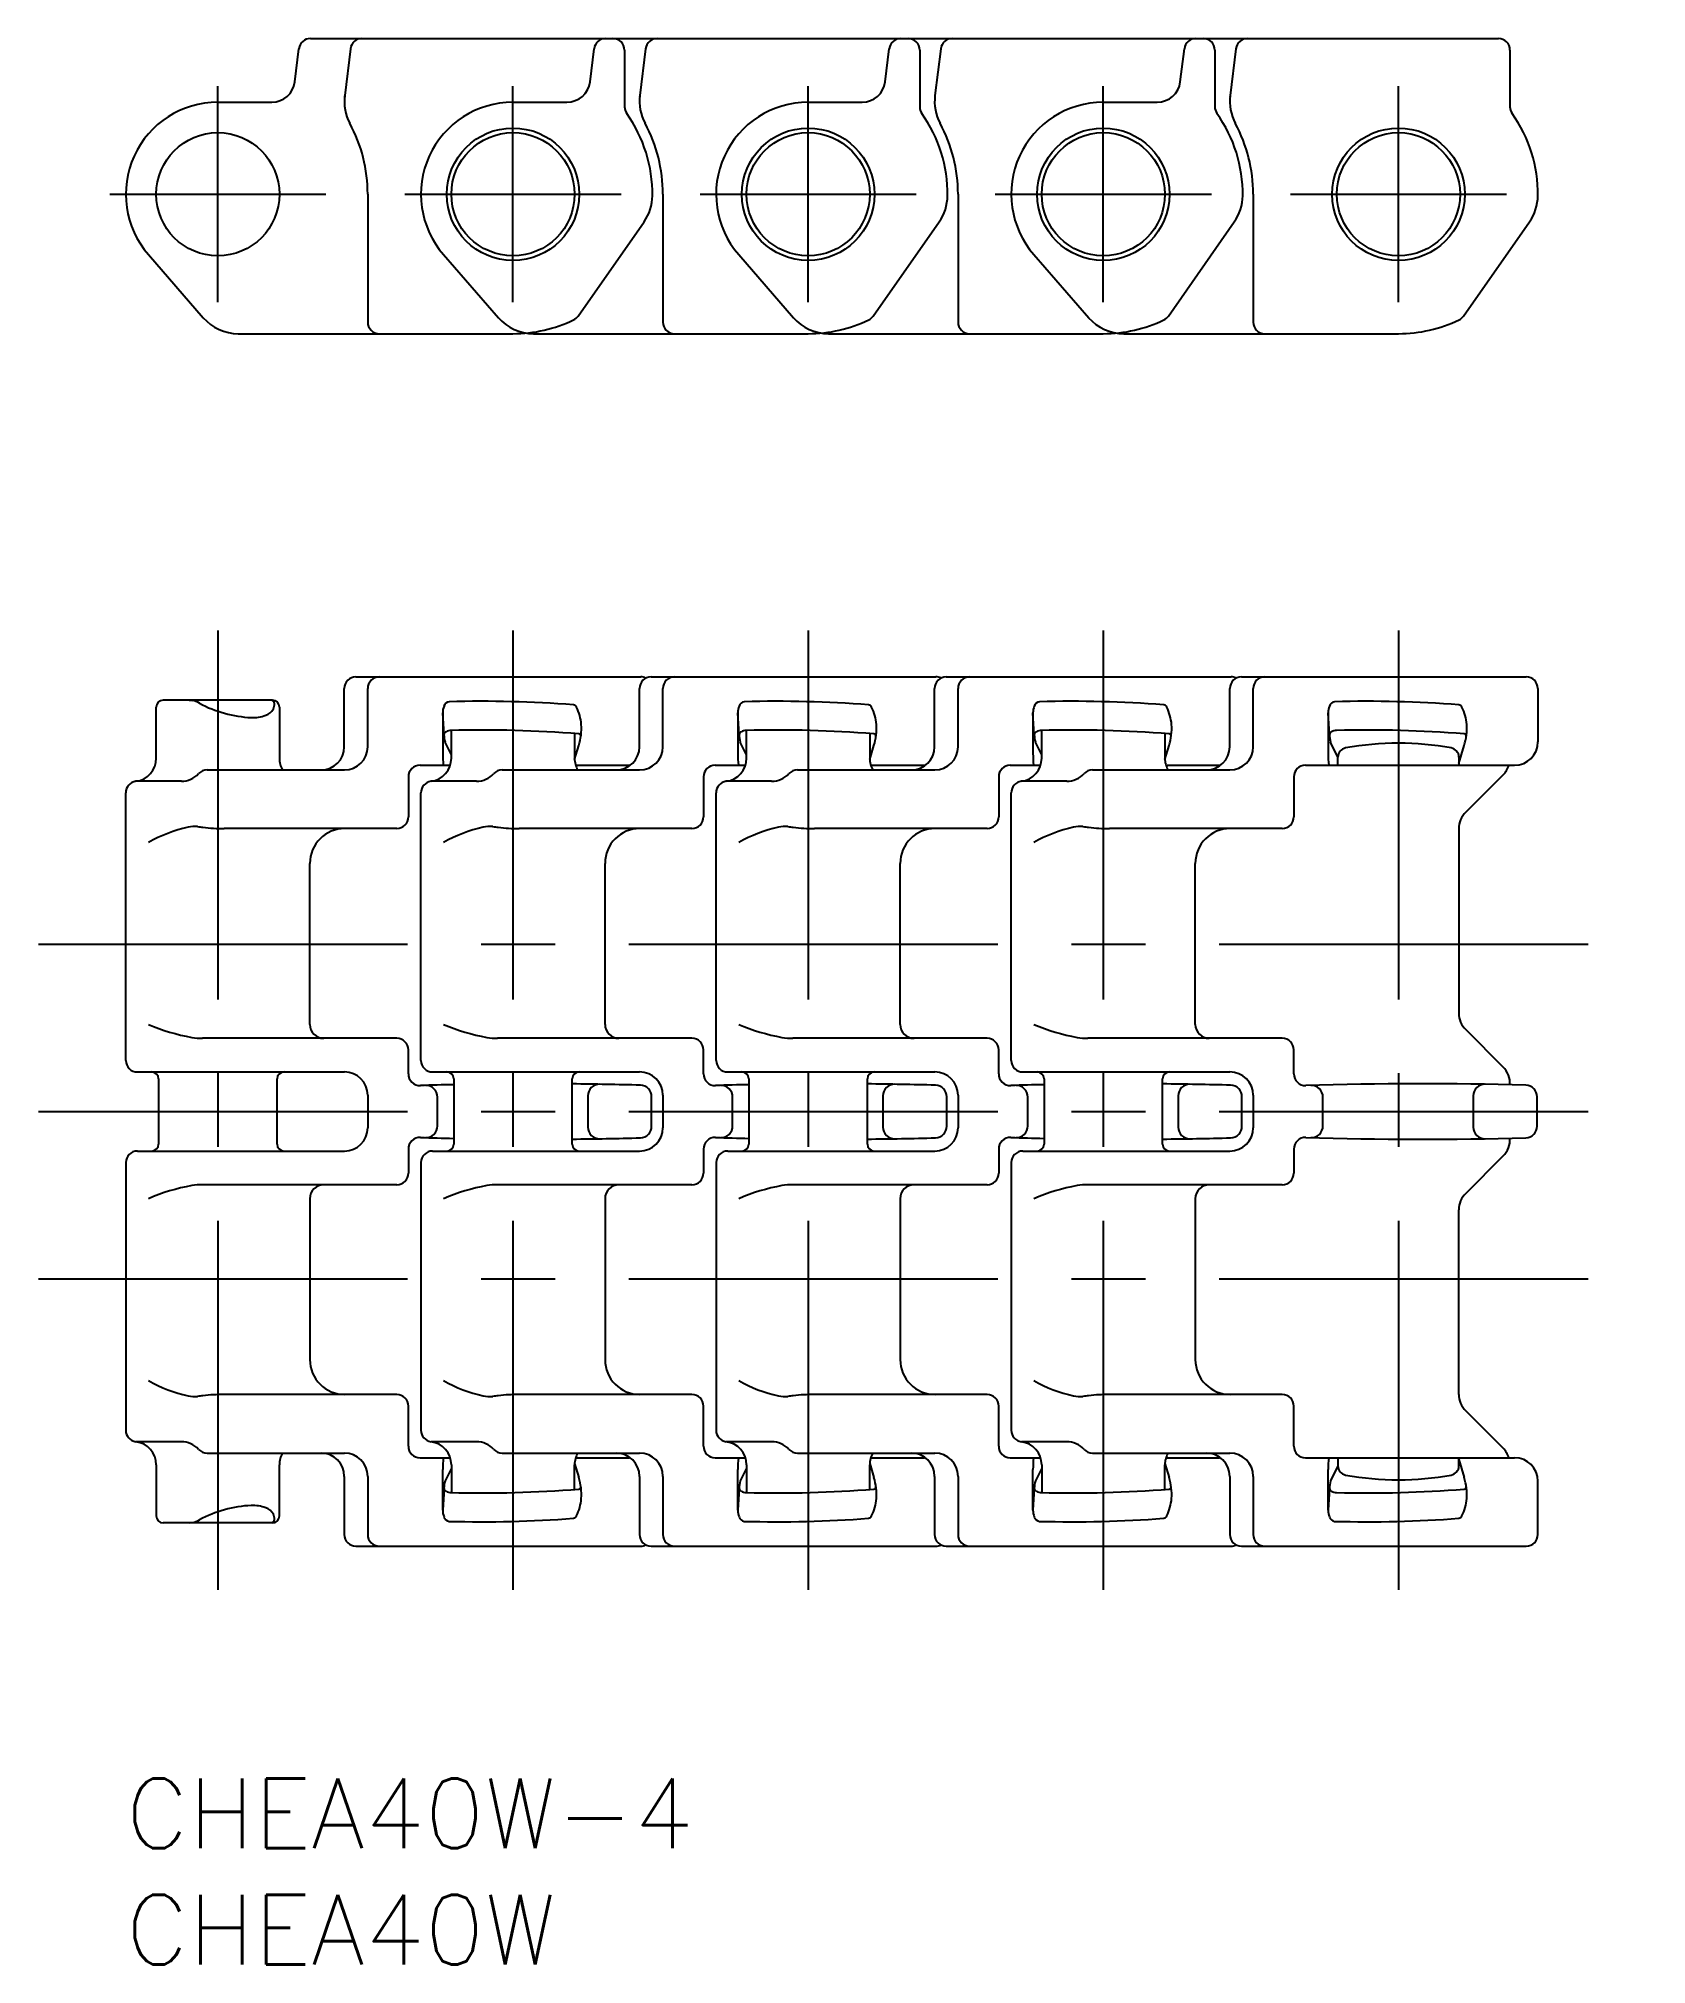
# Model space of a CAD drawing. Extents: x -3.8 to 65.4, y -8 to 74.9.
import ezdxf

# ---------------------------------------------------------------- set-up
doc = ezdxf.new("R2010")
doc.units = 0
doc.header["$LTSCALE"] = 0.5
doc.linetypes.add('CENTER', pattern=[50.8, 31.75, -6.35, 6.35, -6.35])
doc.layers.get('0').update_dxf_attribs({"linetype": 'CONTINUOUS'})
for name, color, linetype in [('MSM_CENTER', 1, 'CENTER'), ('MSM_CONTINUOUS', 7, 'CONTINUOUS'), ('MSM_PART_NUMBER', 7, 'CONTINUOUS')]:
    doc.layers.add(name, color=color, linetype=linetype)
doc.styles.get("Standard").update_dxf_attribs({"font": 'txt.shx', "height": 3, "bigfont": 'bigfont.shx'})

# ---------------------------------------------------------------- blocks, each defined once
blk = doc.blocks.new('*U11')
at = {"layer": 'MSM_PART_NUMBER'}
blk.add_text('CHEA40W-4', height=3, dxfattribs=at).set_placement((0, -3))
blk = doc.blocks.new('*U12')
at = {"layer": 'MSM_PART_NUMBER'}
blk.add_text('CHEA40W', height=3, dxfattribs=at).set_placement((0, -8))

msp = doc.modelspace()

# ---------------------------------------------------------------- linework, layer by layer
at = {"color": 7, "linetype": 'CONTINUOUS'}
for p, q in [((13.41, 28.077), (13.41, 29.324)), ((19.881, 29.371), (19.881, 28.03)), ((26.11, 28.077), (26.11, 29.324)), ((32.581, 29.371), (32.581, 28.03)), ((38.81, 28.077), (38.81, 29.324)), ((45.281, 29.371), (45.281, 28.03)), ((51.51, 28.077), (51.51, 29.324)), ((57.981, 29.371), (57.981, 28.03))]:
    msp.add_line(p, q, dxfattribs=at)
at = {"layer": 'MSM_CENTER'}
for p, q in [((3.96, 63.518), (3.96, 72.818)), ((16.66, 63.518), (16.66, 72.818)), ((29.36, 63.518), (29.36, 72.818)), ((42.06, 63.518), (42.06, 72.818)), ((54.76, 63.518), (54.76, 72.818)), ((-0.69, 68.168), (8.61, 68.168)), ((12.01, 68.168), (21.31, 68.168)), ((24.71, 68.168), (34.01, 68.168)), ((37.41, 68.168), (46.71, 68.168)), ((50.11, 68.168), (59.41, 68.168)), ((3.96, 49.401), (3.96, 8)), ((16.66, 49.401), (16.66, 8)), ((29.36, 49.401), (29.36, 8)), ((42.06, 49.401), (42.06, 8)), ((54.76, 49.401), (54.76, 8)), ((-3.755, 35.9), (65.433, 35.9)), ((-3.755, 28.7), (65.433, 28.7)), ((-3.755, 21.5), (65.433, 21.5))]:
    msp.add_line(p, q, dxfattribs=at)
at = {"layer": 'MSM_CONTINUOUS'}
for p, q in [((7.945, 74.868), (59.06, 74.868)), ((7.274, 73.007), (7.449, 74.429)), ((9.666, 74.429), (9.418, 72.413)), ((19.974, 73.007), (20.149, 74.429)), ((21.46, 74.368), (21.46, 71.931)), ((22.366, 74.429), (22.118, 72.413)), ((32.674, 73.007), (32.849, 74.429)), ((34.16, 74.368), (34.16, 71.931)), ((35.066, 74.429), (34.818, 72.413)), ((45.374, 73.007), (45.549, 74.429)), ((46.86, 74.368), (46.86, 71.931)), ((47.766, 74.429), (47.518, 72.413)), ((59.56, 74.368), (59.56, 71.931)), ((7.274, 73.007), (7.284, 73.008)), ((19.974, 73.007), (19.984, 73.008)), ((32.674, 73.007), (32.684, 73.008)), ((45.374, 73.007), (45.384, 73.008)), ((3.96, 72.128), (6.282, 72.128)), ((9.417, 72.407), (9.41, 72.338)), ((16.66, 72.128), (18.982, 72.128)), ((22.117, 72.407), (22.11, 72.338)), ((29.36, 72.128), (31.682, 72.128)), ((34.817, 72.407), (34.81, 72.338)), ((42.06, 72.128), (44.382, 72.128)), ((47.517, 72.407), (47.51, 72.338)), ((10.41, 68.168), (10.41, 62.668)), ((23.11, 68.168), (23.11, 62.668)), ((35.81, 68.168), (35.81, 62.668)), ((48.51, 68.168), (48.51, 62.668)), ((19.461, 62.929), (22.298, 66.98)), ((32.161, 62.929), (34.998, 66.98)), ((44.861, 62.929), (47.698, 66.98)), ((57.561, 62.929), (60.398, 66.98)), ((0.971, 65.57), (3.331, 62.856)), ((13.671, 65.57), (16.031, 62.856)), ((26.371, 65.57), (28.731, 62.856)), ((39.071, 65.57), (41.431, 62.856)), ((4.84, 62.168), (16.66, 62.168)), ((17.54, 62.168), (29.36, 62.168)), ((30.24, 62.168), (42.06, 62.168)), ((42.94, 62.168), (54.76, 62.168)), ((9.903, 47.4), (22.16, 47.4)), ((22.603, 47.4), (34.86, 47.4)), ((35.303, 47.4), (47.56, 47.4)), ((48.003, 47.4), (60.26, 47.4)), ((9.403, 44.397), (9.403, 46.9)), ((10.41, 44.397), (10.41, 46.9)), ((22.103, 44.397), (22.103, 46.901)), ((23.11, 44.397), (23.11, 46.901)), ((34.803, 44.397), (34.803, 46.901)), ((35.81, 44.397), (35.81, 46.901)), ((47.503, 44.397), (47.503, 46.901)), ((48.51, 44.397), (48.51, 46.901)), ((60.76, 46.901), (60.76, 44.601)), ((1.31, 43.901), (1.31, 46.101)), ((6.31, 46.401), (1.61, 46.401)), ((2.727, 46.401), (2.861, 46.388)), ((2.727, 46.401), (2.861, 46.388)), ((6.61, 46.101), (6.61, 43.901)), ((13.635, 45.848), (13.635, 44.101)), ((13.692, 44.925), (13.635, 45.848)), ((26.335, 45.848), (26.335, 44.101)), ((26.392, 44.925), (26.335, 45.848)), ((39.035, 45.848), (39.035, 44.101)), ((39.092, 44.925), (39.035, 45.848)), ((51.735, 45.848), (51.735, 44.101)), ((51.792, 44.925), (51.735, 45.848)), ((14.01, 43.901), (14.01, 45.097)), ((19.31, 44.961), (19.31, 43.901)), ((26.71, 43.901), (26.71, 45.097)), ((32.01, 44.961), (32.01, 43.901)), ((39.41, 43.901), (39.41, 45.097)), ((44.71, 44.961), (44.71, 43.901)), ((14.01, 44.045), (13.737, 44.596)), ((19.312, 43.84), (19.492, 44.448)), ((26.71, 44.045), (26.437, 44.596)), ((32.012, 43.84), (32.192, 44.448)), ((39.41, 44.045), (39.137, 44.596)), ((44.712, 43.84), (44.892, 44.448)), ((52.158, 43.948), (51.837, 44.596)), ((52.158, 43.601), (52.158, 43.948)), ((52.158, 43.601), (52.158, 43.948)), ((57.362, 43.671), (57.592, 44.448)), ((57.362, 43.948), (57.362, 43.601)), ((60.76, 44.601), (60.76, 44.601)), ((3.499, 43.397), (9.41, 43.397)), ((12.16, 43.101), (12.16, 41.376)), ((12.66, 43.601), (13.964, 43.601)), ((16.199, 43.397), (22.11, 43.397)), ((19.356, 43.601), (21.66, 43.601)), ((24.86, 43.101), (24.86, 41.376)), ((25.36, 43.601), (26.664, 43.601)), ((28.899, 43.397), (34.81, 43.397)), ((32.056, 43.601), (34.36, 43.601)), ((37.56, 43.101), (37.56, 41.376)), ((38.06, 43.601), (39.364, 43.601)), ((41.599, 43.397), (47.51, 43.397)), ((44.756, 43.601), (47.06, 43.601)), ((50.26, 43.101), (50.26, 41.376)), ((50.76, 43.601), (59.76, 43.601)), ((57.653, 41.576), (59.267, 43.191)), ((0, 30.901), (0, 42.414)), ((2.39, 42.909), (0.437, 42.909)), ((12.7, 30.901), (12.7, 42.414)), ((15.09, 42.909), (13.137, 42.909)), ((25.4, 30.901), (25.4, 42.414)), ((27.79, 42.909), (25.837, 42.909)), ((38.1, 30.901), (38.1, 42.414)), ((40.49, 42.909), (38.537, 42.909)), ((11.66, 40.876), (4.228, 40.876)), ((24.36, 40.876), (16.928, 40.876)), ((37.06, 40.876), (29.628, 40.876)), ((49.76, 40.876), (42.328, 40.876)), ((57.36, 40.869), (57.36, 32.932)), ((7.92, 32.451), (7.92, 39.376)), ((20.62, 32.451), (20.62, 39.376)), ((33.32, 32.451), (33.32, 39.376)), ((46.02, 32.451), (46.02, 39.376)), ((11.66, 31.851), (3.297, 31.851)), ((24.36, 31.851), (15.997, 31.851)), ((37.06, 31.851), (28.697, 31.851)), ((49.76, 31.851), (41.397, 31.851)), ((57.653, 32.225), (59.267, 30.611)), ((12.16, 30.316), (12.16, 31.351)), ((24.86, 30.316), (24.86, 31.351)), ((37.56, 30.316), (37.56, 31.351)), ((50.26, 30.316), (50.26, 31.351)), ((0.5, 30.401), (9.41, 30.401)), ((1.41, 30.1), (1.41, 27.3)), ((6.51, 27.3), (6.51, 30.1)), ((13.2, 30.401), (22.11, 30.401)), ((14.11, 30.1), (14.11, 27.3)), ((19.21, 27.3), (19.21, 30.1)), ((25.9, 30.401), (34.81, 30.401)), ((26.81, 30.1), (26.81, 27.3)), ((31.91, 27.3), (31.91, 30.1)), ((38.6, 30.401), (47.51, 30.401)), ((39.51, 30.1), (39.51, 27.3)), ((44.61, 27.3), (44.61, 30.1)), ((10.41, 29.4), (10.41, 28)), ((22.627, 28.068), (22.627, 29.334)), ((23.11, 29.4), (23.11, 28)), ((35.327, 28.068), (35.327, 29.334)), ((35.81, 29.4), (35.81, 28)), ((48.027, 28.068), (48.027, 29.334)), ((48.51, 29.4), (48.51, 28)), ((60.727, 28.068), (60.727, 29.334)), ((0.5, 27), (9.41, 27)), ((12.16, 27.084), (12.16, 26.05)), ((13.2, 27), (22.11, 27)), ((24.86, 27.084), (24.86, 26.05)), ((25.9, 27), (34.81, 27)), ((37.56, 27.084), (37.56, 26.05)), ((38.6, 27), (47.51, 27)), ((50.26, 27.084), (50.26, 26.05)), ((57.653, 25.176), (59.267, 26.79)), ((0, 26.5), (0, 14.986)), ((12.7, 26.5), (12.7, 14.986)), ((25.4, 26.5), (25.4, 14.986)), ((38.1, 26.5), (38.1, 14.986)), ((11.66, 25.55), (3.297, 25.55)), ((7.92, 24.95), (7.92, 18.025)), ((24.36, 25.55), (15.997, 25.55)), ((20.62, 24.95), (20.62, 18.025)), ((37.06, 25.55), (28.697, 25.55)), ((33.32, 24.95), (33.32, 18.025)), ((49.76, 25.55), (41.397, 25.55)), ((46.02, 24.95), (46.02, 18.025)), ((57.36, 16.531), (57.36, 24.469)), ((11.66, 16.525), (4.228, 16.525)), ((12.16, 14.3), (12.16, 16.025)), ((24.36, 16.525), (16.928, 16.525)), ((24.86, 14.3), (24.86, 16.025)), ((37.06, 16.525), (29.628, 16.525)), ((37.56, 14.3), (37.56, 16.025)), ((49.76, 16.525), (42.328, 16.525)), ((50.26, 14.3), (50.26, 16.025)), ((57.653, 15.824), (59.267, 14.21)), ((2.39, 14.492), (0.437, 14.492)), ((15.09, 14.492), (13.137, 14.492)), ((27.79, 14.492), (25.837, 14.492)), ((40.49, 14.492), (38.537, 14.492)), ((1.31, 13.5), (1.31, 11.3)), ((3.499, 14.003), (9.41, 14.003)), ((6.61, 11.3), (6.61, 13.5)), ((12.66, 13.8), (13.964, 13.8)), ((13.635, 11.553), (13.635, 13.3)), ((14.01, 13.356), (13.737, 12.805)), ((14.01, 13.5), (14.01, 12.303)), ((16.199, 14.003), (22.11, 14.003)), ((19.31, 12.44), (19.31, 13.5)), ((19.312, 13.561), (19.492, 12.953)), ((19.356, 13.8), (21.66, 13.8)), ((25.36, 13.8), (26.664, 13.8)), ((26.335, 11.553), (26.335, 13.3)), ((26.71, 13.356), (26.437, 12.805)), ((26.71, 13.5), (26.71, 12.303)), ((28.899, 14.003), (34.81, 14.003)), ((32.01, 12.44), (32.01, 13.5)), ((32.012, 13.561), (32.192, 12.953)), ((32.056, 13.8), (34.36, 13.8)), ((38.06, 13.8), (39.364, 13.8)), ((39.035, 11.553), (39.035, 13.3)), ((39.41, 13.356), (39.137, 12.805)), ((39.41, 13.5), (39.41, 12.303)), ((41.599, 14.003), (47.51, 14.003)), ((44.71, 12.44), (44.71, 13.5)), ((44.712, 13.561), (44.892, 12.953)), ((44.756, 13.8), (47.06, 13.8)), ((50.76, 13.8), (59.76, 13.8)), ((51.735, 11.553), (51.735, 13.3)), ((52.158, 13.453), (51.837, 12.805)), ((52.158, 13.8), (52.158, 13.453)), ((52.158, 13.8), (52.158, 13.453)), ((57.362, 13.453), (57.362, 13.8)), ((57.362, 13.73), (57.592, 12.953)), ((9.403, 13.003), (9.403, 10.5)), ((10.41, 13.003), (10.41, 10.5)), ((13.692, 12.476), (13.635, 11.553)), ((22.103, 13.003), (22.103, 10.5)), ((23.11, 13.003), (23.11, 10.5)), ((26.392, 12.476), (26.335, 11.553)), ((34.803, 13.003), (34.803, 10.5)), ((35.81, 13.003), (35.81, 10.5)), ((39.092, 12.476), (39.035, 11.553)), ((47.503, 13.003), (47.503, 10.5)), ((48.51, 13.003), (48.51, 10.5)), ((51.792, 12.476), (51.735, 11.553)), ((60.76, 10.5), (60.76, 12.8)), ((60.76, 12.8), (60.76, 12.8)), ((6.31, 11), (1.61, 11)), ((2.727, 11), (2.861, 11.013)), ((2.727, 11), (2.861, 11.013)), ((9.903, 10), (22.16, 10)), ((22.603, 10), (34.86, 10)), ((35.303, 10), (47.56, 10)), ((48.003, 10), (60.26, 10))]:
    msp.add_line(p, q, dxfattribs=at)
for centre, radius in [((3.96, 68.168), 2.65), ((16.66, 68.168), 2.85), ((16.66, 68.168), 2.65), ((16.66, 68.168), 2.65), ((29.36, 68.168), 2.85), ((29.36, 68.168), 2.65), ((29.36, 68.168), 2.65), ((42.06, 68.168), 2.85), ((42.06, 68.168), 2.65), ((42.06, 68.168), 2.65), ((54.76, 68.168), 2.85), ((54.76, 68.168), 2.65)]:
    msp.add_circle(centre, radius, dxfattribs=at)
for centre, radius, start, end in [((7.945, 74.368), 0.5, 90, 173), ((10.162, 74.368), 0.5, 90, 173), ((20.645, 74.368), 0.5, 90, 173), ((20.96, 74.368), 0.5, 0, 90), ((22.862, 74.368), 0.5, 90, 173), ((33.345, 74.368), 0.5, 90, 173), ((33.66, 74.368), 0.5, 0, 90), ((35.562, 74.368), 0.5, 90, 173), ((46.045, 74.368), 0.5, 90, 173), ((46.36, 74.368), 0.5, 0, 90), ((48.262, 74.368), 0.5, 90, 173), ((59.06, 74.368), 0.5, 0, 90), ((6.282, 73.128), 1, 270, 353), ((18.982, 73.128), 1, 270, 353), ((31.682, 73.128), 1, 270, 353), ((44.382, 73.128), 1, 270, 353), ((3.96, 68.168), 3.96, 90, 221), ((11.403, 72.169), 2, 173, 208.2573), ((16.66, 68.168), 3.96, 90, 221), ((24.103, 72.169), 2, 173, 208.2573), ((29.36, 68.168), 3.96, 90, 221), ((36.803, 72.169), 2, 173, 208.2573), ((42.06, 68.168), 3.96, 90, 221), ((49.503, 72.169), 2, 173, 208.2573), ((21.96, 71.931), 0.5, 180, 215.37459), ((16.66, 68.168), 6, 359.41151, 35.37459), ((34.66, 71.931), 0.5, 180, 215.37459), ((29.36, 68.168), 6, 359.41151, 35.37459), ((47.36, 71.931), 0.5, 180, 215.37459), ((42.06, 68.168), 6, 359.41151, 35.37459), ((60.06, 71.931), 0.5, 180, 215.37459), ((54.76, 68.168), 6, 359.41151, 35.37459), ((3.96, 68.168), 6.45, 0, 28.2573), ((16.66, 68.168), 6.45, 0, 28.2573), ((29.36, 68.168), 6.45, 0, 28.2573), ((42.06, 68.168), 6.45, 0, 28.2573), ((20.66, 68.127), 2, 325, 359.41151), ((33.36, 68.127), 2, 325, 359.41151), ((46.06, 68.127), 2, 325, 359.41151), ((58.76, 68.127), 2, 325, 359.41151), ((4.84, 64.168), 2, 221, 270), ((10.91, 62.668), 0.5, 180, 270), ((17.54, 64.168), 2, 221, 270), ((16.66, 68.168), 6, 270, 295.77713), ((19.052, 63.216), 0.5, 295.77713, 325), ((23.61, 62.668), 0.5, 180, 270), ((30.24, 64.168), 2, 221, 270), ((29.36, 68.168), 6, 270, 295.77713), ((31.752, 63.216), 0.5, 295.77713, 325), ((36.31, 62.668), 0.5, 180, 270), ((42.94, 64.168), 2, 221, 270), ((42.06, 68.168), 6, 270, 295.77713), ((44.452, 63.216), 0.5, 295.77713, 325), ((49.01, 62.668), 0.5, 180, 270), ((54.76, 68.168), 6, 270, 295.77713), ((57.152, 63.216), 0.5, 295.77713, 325), ((9.903, 46.9), 0.5, 90, 180), ((10.91, 46.9), 0.5, 90, 180), ((22.603, 46.9), 0.5, 90, 180), ((22.16, 46.9), 0.5, 63.75047, 90), ((23.61, 46.9), 0.5, 90, 180), ((35.303, 46.9), 0.5, 90, 180), ((34.86, 46.9), 0.5, 63.75047, 90), ((36.31, 46.9), 0.5, 90, 180), ((48.003, 46.9), 0.5, 90, 180), ((47.56, 46.9), 0.5, 63.75047, 90), ((49.01, 46.9), 0.5, 90, 180), ((60.26, 46.9), 0.5, 0, 90), ((1.61, 46.101), 0.3, 90, 180), ((2.681, 45.483), 0.923, 58.15082, 78.78396), ((5.673, 50.982), 5.34, 242.02616, 267.00748), ((5.443, 47.352), 1.703, 268.351, 289.89316), ((5.829, 46.316), 0.597, 288.89923, 330.49761), ((6.192, 46.212), 0.21, 15.07526, 57.65186), ((6.31, 46.101), 0.3, 0, 90), ((5.932, 46.227), 0.465, 333.72028, 4.85695), ((14.383, 45.86), 0.748, 157.42669, 180.89809), ((13.951, 46.064), 0.272, 97.71356, 162.35291), ((15.287, -6.889), 53.24, 85.71915, 91.47736), ((19.223, 46.018), 0.188, 26.82825, 78.10033), ((17.505, 45.178), 2.101, 4.85096, 26.1459), ((27.083, 45.86), 0.748, 157.42669, 180.89809), ((26.651, 46.064), 0.272, 97.71356, 162.35291), ((27.987, -6.889), 53.24, 85.71915, 91.47736), ((31.923, 46.018), 0.188, 26.82825, 78.10033), ((30.205, 45.178), 2.101, 4.85096, 26.1459), ((39.783, 45.86), 0.748, 157.42669, 180.89809), ((39.351, 46.064), 0.272, 97.71356, 162.35291), ((40.687, -6.889), 53.24, 85.71915, 91.47736), ((44.623, 46.018), 0.188, 26.82825, 78.10033), ((42.905, 45.178), 2.101, 4.85096, 26.1459), ((52.483, 45.86), 0.748, 157.42669, 180.89809), ((52.051, 46.064), 0.272, 97.71356, 162.35291), ((53.387, -6.889), 53.24, 85.71915, 91.47736), ((57.323, 46.018), 0.188, 26.82825, 78.10033), ((55.605, 45.178), 2.101, 4.85096, 26.1459), ((13.858, 44.887), 0.171, 114.91906, 167.3727), ((15.195, 44.964), 1.504, 181.48227, 194.15673), ((14.003, 44.641), 0.456, 91.56571, 118.33886), ((15.325, -6.754), 51.868, 85.39435, 91.47462), ((19.479, 44.847), 0.1, 351.8421, 83.73908), ((17.091, 45.189), 2.513, 342.84234, 3.78327), ((26.558, 44.887), 0.171, 114.91906, 167.3727), ((27.895, 44.964), 1.504, 181.48227, 194.15673), ((26.703, 44.641), 0.456, 91.56571, 118.33886), ((28.025, -6.754), 51.868, 85.39435, 91.47462), ((32.179, 44.847), 0.1, 351.8421, 83.73908), ((29.791, 45.189), 2.513, 342.84234, 3.78327), ((39.258, 44.887), 0.171, 114.91906, 167.3727), ((40.595, 44.964), 1.504, 181.48227, 194.15673), ((39.403, 44.641), 0.456, 91.56571, 118.33886), ((40.725, -6.754), 51.868, 85.39435, 91.47462), ((44.879, 44.847), 0.1, 351.8421, 83.73908), ((42.491, 45.189), 2.513, 342.84234, 3.78327), ((51.958, 44.887), 0.171, 114.91906, 167.3727), ((53.295, 44.964), 1.504, 181.48227, 194.15673), ((52.103, 44.641), 0.456, 91.56571, 118.33886), ((53.425, -6.754), 51.868, 85.39435, 91.47462), ((57.579, 44.847), 0.1, 351.8421, 83.73908), ((55.191, 45.189), 2.513, 342.84234, 3.78327), ((8.403, 44.397), 1, 270, 0), ((9.41, 44.397), 1, 270, 0), ((18.009, 44.082), 4.374, 179.75753, 186.32052), ((21.103, 44.397), 1, 270, 0), ((22.11, 44.397), 1, 270, 0), ((30.709, 44.082), 4.374, 179.75753, 186.32052), ((33.803, 44.397), 1, 270, 0), ((34.81, 44.397), 1, 270, 0), ((43.409, 44.082), 4.374, 179.75753, 186.32052), ((46.503, 44.397), 1, 270, 0), ((47.51, 44.397), 1, 270, 0), ((56.109, 44.082), 4.374, 179.75753, 186.32052), ((52.558, 43.948), 0.4, 100.24238, 180), ((54.76, 31.763), 12.783, 79.75762, 100.24238), ((56.962, 43.948), 0.4, 0, 79.75762), ((59.76, 44.601), 1, 270, 0), ((0.31, 43.901), 1, 277.27702, 0), ((2.39, 43.909), 1, 270, 317.88177), ((3.491, 42.914), 0.484, 89.11113, 137.88177), ((7.61, 43.901), 1, 180, 210.21592), ((12.66, 43.101), 0.5, 90, 180), ((13.01, 43.901), 1, 277.27702, 0), ((15.09, 43.909), 1, 270, 317.88177), ((16.191, 42.914), 0.484, 89.11113, 137.88177), ((20.31, 43.901), 1, 180, 210.21592), ((21.66, 44.601), 1, 270, 272.80371), ((25.36, 43.101), 0.5, 90, 180), ((25.71, 43.901), 1, 277.27702, 0), ((27.79, 43.909), 1, 270, 317.88177), ((28.891, 42.914), 0.484, 89.11113, 137.88177), ((33.01, 43.901), 1, 180, 210.21592), ((34.36, 44.601), 1, 270, 272.80371), ((38.06, 43.101), 0.5, 90, 180), ((38.41, 43.901), 1, 277.27702, 0), ((40.49, 43.909), 1, 270, 317.88177), ((41.591, 42.914), 0.484, 89.11113, 137.88177), ((45.71, 43.901), 1, 180, 210.21592), ((47.06, 44.601), 1, 270, 272.80371), ((50.76, 43.101), 0.5, 90, 180), ((58.62, 43.85), 0.924, 314.43128, 344.31845), ((0.5, 42.413), 0.5, 97.27701, 179.9872), ((13.2, 42.413), 0.5, 97.27701, 179.9872), ((25.9, 42.413), 0.5, 97.27701, 179.9872), ((38.6, 42.413), 0.5, 97.27701, 179.9872), ((58.36, 40.869), 1, 135, 180), ((4.087, 34.765), 6.331, 102.82175, 119.47989), ((2.99, 39.187), 1.777, 86.89785, 99.96839), ((4.839, 53.395), 12.556, 261.97221, 263.05981), ((4.228, 48.376), 7.5, 263.05981, 270), ((9.42, 39.376), 1.5, 90, 180), ((11.66, 41.376), 0.5, 270, 0), ((16.787, 34.765), 6.331, 102.82175, 119.47989), ((15.69, 39.187), 1.777, 86.89785, 99.96839), ((17.539, 53.395), 12.556, 261.97221, 263.05981), ((16.928, 48.376), 7.5, 263.05981, 270), ((22.12, 39.376), 1.5, 90, 180), ((24.36, 41.376), 0.5, 270, 0), ((29.487, 34.765), 6.331, 102.82175, 119.47989), ((28.39, 39.187), 1.777, 86.89785, 99.96839), ((30.239, 53.395), 12.556, 261.97221, 263.05981), ((29.628, 48.376), 7.5, 263.05981, 270), ((34.82, 39.376), 1.5, 90, 180), ((37.06, 41.376), 0.5, 270, 0), ((42.187, 34.765), 6.331, 102.82175, 119.47989), ((41.09, 39.187), 1.777, 86.89785, 99.96839), ((42.939, 53.395), 12.556, 261.97221, 263.05981), ((42.328, 48.376), 7.5, 263.05981, 270), ((47.52, 39.376), 1.5, 90, 180), ((49.76, 41.376), 0.5, 270, 0), ((4.447, 40.607), 8.866, 246.92007, 259.52079), ((8.52, 32.451), 0.6, 180, 270), ((17.147, 40.607), 8.866, 246.92007, 259.52079), ((21.22, 32.451), 0.6, 180, 270), ((29.847, 40.607), 8.866, 246.92007, 259.52079), ((33.92, 32.451), 0.6, 180, 270), ((42.547, 40.607), 8.866, 246.92007, 259.52079), ((46.62, 32.451), 0.6, 180, 270), ((58.36, 32.932), 1, 180, 225), ((3.321, 34.954), 3.104, 260.98449, 269.56886), ((11.66, 31.351), 0.5, 0, 90), ((16.021, 34.954), 3.104, 260.98449, 269.56886), ((24.36, 31.351), 0.5, 0, 90), ((28.721, 34.954), 3.104, 260.98449, 269.56886), ((37.06, 31.351), 0.5, 0, 90), ((41.421, 34.954), 3.104, 260.98449, 269.56886), ((49.76, 31.351), 0.5, 0, 90), ((0.5, 30.901), 0.5, 180, 270), ((13.2, 30.901), 0.5, 180, 270), ((25.9, 30.901), 0.5, 180, 270), ((38.6, 30.901), 0.5, 180, 270), ((1.11, 30.101), 0.3, 0, 90), ((6.81, 30.101), 0.3, 90, 180), ((9.41, 29.401), 1, 0, 90), ((12.66, 30.316), 0.5, 180, 271.76264), ((17.672, -132.562), 162.456, 91.25649, 91.76264), ((13.81, 30.101), 0.3, 0, 90), ((19.51, 30.101), 0.3, 90, 180), ((17.672, -132.562), 162.456, 88.4238, 89.45769), ((20.381, 29.371), 0.5, 89.04171, 180), ((22.11, 29.401), 1, 0, 90), ((25.36, 30.316), 0.5, 180, 271.76264), ((30.372, -132.562), 162.456, 91.25649, 91.76264), ((26.51, 30.101), 0.3, 0, 90), ((32.21, 30.101), 0.3, 90, 180), ((30.372, -132.562), 162.456, 88.4238, 89.45769), ((33.081, 29.371), 0.5, 89.04171, 180), ((34.81, 29.401), 1, 0, 90), ((38.06, 30.316), 0.5, 180, 271.76264), ((43.072, -132.562), 162.456, 91.25649, 91.76264), ((39.21, 30.101), 0.3, 0, 90), ((44.91, 30.101), 0.3, 90, 180), ((43.072, -132.562), 162.456, 88.4238, 89.45769), ((45.781, 29.371), 0.5, 89.04171, 180), ((47.51, 29.401), 1, 0, 90), ((50.76, 30.316), 0.5, 180, 271.76264), ((55.772, -132.562), 162.456, 88.4238, 91.76264), ((58.481, 29.371), 0.5, 89.04171, 180), ((58.56, 29.904), 1, 356.88969, 45.00035), ((12.91, 29.324), 0.5, 0, 91.68504), ((22.127, 29.332), 0.5, 0, 88.4238), ((25.61, 29.324), 0.5, 0, 91.68504), ((34.827, 29.332), 0.5, 0, 88.4238), ((38.31, 29.324), 0.5, 0, 91.68504), ((47.527, 29.332), 0.5, 0, 88.4238), ((51.01, 29.324), 0.5, 0, 91.68504), ((60.227, 29.332), 0.5, 0, 88.4238), ((9.41, 28), 1, 270, 0), ((12.66, 27.084), 0.5, 88.23736, 180), ((17.672, 189.963), 162.456, 268.23736, 268.74351), ((12.91, 28.077), 0.5, 268.31496, 0), ((17.672, 189.963), 162.456, 270.54231, 271.5762), ((20.381, 28.03), 0.5, 180, 270.95829), ((22.11, 28), 1, 270, 0), ((22.127, 28.068), 0.5, 271.5762, 0), ((25.36, 27.084), 0.5, 88.23736, 180), ((30.372, 189.963), 162.456, 268.23736, 268.74351), ((25.61, 28.077), 0.5, 268.31496, 0), ((30.372, 189.963), 162.456, 270.54231, 271.5762), ((33.081, 28.03), 0.5, 180, 270.95829), ((34.81, 28), 1, 270, 0), ((34.827, 28.068), 0.5, 271.5762, 0), ((38.06, 27.084), 0.5, 88.23736, 180), ((43.072, 189.963), 162.456, 268.23736, 268.74351), ((38.31, 28.077), 0.5, 268.31496, 0), ((43.072, 189.963), 162.456, 270.54231, 271.5762), ((45.781, 28.03), 0.5, 180, 270.95829), ((47.51, 28), 1, 270, 0), ((47.527, 28.068), 0.5, 271.5762, 0), ((50.76, 27.084), 0.5, 88.23736, 180), ((55.772, 189.963), 162.456, 268.23736, 271.5762), ((51.01, 28.077), 0.5, 268.31496, 0), ((58.481, 28.03), 0.5, 180, 270.95829), ((58.56, 27.497), 1, 314.99965, 3.11031), ((60.227, 28.068), 0.5, 271.5762, 0), ((0.5, 26.5), 0.5, 90, 180), ((1.11, 27.3), 0.3, 270, 0), ((6.81, 27.3), 0.3, 180, 270), ((13.2, 26.5), 0.5, 90, 180), ((13.81, 27.3), 0.3, 270, 0), ((19.51, 27.3), 0.3, 180, 270), ((25.9, 26.5), 0.5, 90, 180), ((26.51, 27.3), 0.3, 270, 0), ((32.21, 27.3), 0.3, 180, 270), ((38.6, 26.5), 0.5, 90, 180), ((39.21, 27.3), 0.3, 270, 0), ((44.91, 27.3), 0.3, 180, 270), ((11.66, 26.05), 0.5, 270, 0), ((24.36, 26.05), 0.5, 270, 0), ((37.06, 26.05), 0.5, 270, 0), ((49.76, 26.05), 0.5, 270, 0), ((4.447, 16.794), 8.866, 100.47921, 113.07993), ((3.321, 22.447), 3.104, 90.43114, 99.01551), ((8.52, 24.95), 0.6, 90, 180), ((17.147, 16.794), 8.866, 100.47921, 113.07993), ((16.021, 22.447), 3.104, 90.43114, 99.01551), ((21.22, 24.95), 0.6, 90, 180), ((29.847, 16.794), 8.866, 100.47921, 113.07993), ((28.721, 22.447), 3.104, 90.43114, 99.01551), ((33.92, 24.95), 0.6, 90, 180), ((42.547, 16.794), 8.866, 100.47921, 113.07993), ((41.421, 22.447), 3.104, 90.43114, 99.01551), ((46.62, 24.95), 0.6, 90, 180), ((58.36, 24.469), 1, 135, 180), ((9.42, 18.025), 1.5, 180, 270), ((22.12, 18.025), 1.5, 180, 270), ((34.82, 18.025), 1.5, 180, 270), ((47.52, 18.025), 1.5, 180, 270), ((4.087, 22.636), 6.331, 240.52011, 257.17825), ((16.787, 22.636), 6.331, 240.52011, 257.17825), ((29.487, 22.636), 6.331, 240.52011, 257.17825), ((42.187, 22.636), 6.331, 240.52011, 257.17825), ((2.99, 18.214), 1.777, 260.03161, 273.10215), ((4.839, 4.006), 12.556, 96.94019, 98.02779), ((4.228, 9.025), 7.5, 90, 96.94019), ((11.66, 16.025), 0.5, 0, 90), ((15.69, 18.214), 1.777, 260.03161, 273.10215), ((17.539, 4.006), 12.556, 96.94019, 98.02779), ((16.928, 9.025), 7.5, 90, 96.94019), ((24.36, 16.025), 0.5, 0, 90), ((28.39, 18.214), 1.777, 260.03161, 273.10215), ((30.239, 4.006), 12.556, 96.94019, 98.02779), ((29.628, 9.025), 7.5, 90, 96.94019), ((37.06, 16.025), 0.5, 0, 90), ((41.09, 18.214), 1.777, 260.03161, 273.10215), ((42.939, 4.006), 12.556, 96.94019, 98.02779), ((42.328, 9.025), 7.5, 90, 96.94019), ((49.76, 16.025), 0.5, 0, 90), ((58.36, 16.531), 1, 180, 225), ((0.5, 14.988), 0.5, 180.0128, 262.72299), ((13.2, 14.988), 0.5, 180.0128, 262.72299), ((25.9, 14.988), 0.5, 180.0128, 262.72299), ((38.6, 14.988), 0.5, 180.0128, 262.72299), ((0.31, 13.5), 1, 0, 82.72298), ((2.39, 13.492), 1, 42.11823, 90), ((3.491, 14.487), 0.484, 222.11823, 270.88887), ((12.66, 14.3), 0.5, 180, 270), ((13.01, 13.5), 1, 0, 82.72298), ((15.09, 13.492), 1, 42.11823, 90), ((16.191, 14.487), 0.484, 222.11823, 270.88887), ((25.36, 14.3), 0.5, 180, 270), ((25.71, 13.5), 1, 0, 82.72298), ((27.79, 13.492), 1, 42.11823, 90), ((28.891, 14.487), 0.484, 222.11823, 270.88887), ((38.06, 14.3), 0.5, 180, 270), ((38.41, 13.5), 1, 0, 82.72298), ((40.49, 13.492), 1, 42.11823, 90), ((41.591, 14.487), 0.484, 222.11823, 270.88887), ((50.76, 14.3), 0.5, 180, 270), ((58.62, 13.55), 0.924, 15.68155, 45.56872), ((7.61, 13.5), 1, 149.78408, 180), ((8.403, 13.003), 1, 0, 90), ((9.41, 13.003), 1, 0, 90), ((18.009, 13.319), 4.374, 173.67948, 180.24247), ((20.31, 13.5), 1, 149.78408, 180), ((21.103, 13.003), 1, 0, 90), ((21.66, 12.8), 1, 87.19629, 90), ((22.11, 13.003), 1, 0, 90), ((30.709, 13.319), 4.374, 173.67948, 180.24247), ((33.01, 13.5), 1, 149.78408, 180), ((33.803, 13.003), 1, 0, 90), ((34.36, 12.8), 1, 87.19629, 90), ((34.81, 13.003), 1, 0, 90), ((43.409, 13.319), 4.374, 173.67948, 180.24247), ((45.71, 13.5), 1, 149.78408, 180), ((46.503, 13.003), 1, 0, 90), ((47.06, 12.8), 1, 87.19629, 90), ((47.51, 13.003), 1, 0, 90), ((56.109, 13.319), 4.374, 173.67948, 180.24247), ((52.558, 13.453), 0.4, 180, 259.75762), ((56.962, 13.453), 0.4, 280.24238, 0), ((59.76, 12.8), 1, 0, 90), ((15.195, 12.437), 1.504, 165.84327, 178.51773), ((13.858, 12.513), 0.171, 192.6273, 245.08094), ((15.325, 64.155), 51.868, 268.52538, 274.60565), ((19.479, 12.554), 0.1, 276.26092, 8.1579), ((17.091, 12.211), 2.513, 356.21673, 17.15766), ((27.895, 12.437), 1.504, 165.84327, 178.51773), ((26.558, 12.513), 0.171, 192.6273, 245.08094), ((28.025, 64.155), 51.868, 268.52538, 274.60565), ((32.179, 12.554), 0.1, 276.26092, 8.1579), ((29.791, 12.211), 2.513, 356.21673, 17.15766), ((40.595, 12.437), 1.504, 165.84327, 178.51773), ((39.258, 12.513), 0.171, 192.6273, 245.08094), ((40.725, 64.155), 51.868, 268.52538, 274.60565), ((44.879, 12.554), 0.1, 276.26092, 8.1579), ((42.491, 12.211), 2.513, 356.21673, 17.15766), ((53.295, 12.437), 1.504, 165.84327, 178.51773), ((51.958, 12.513), 0.171, 192.6273, 245.08094), ((53.425, 64.155), 51.868, 268.52538, 274.60565), ((54.76, 25.638), 12.783, 259.75762, 280.24238), ((57.579, 12.554), 0.1, 276.26092, 8.1579), ((55.191, 12.211), 2.513, 356.21673, 17.15766), ((5.673, 6.418), 5.34, 92.99252, 117.97384), ((5.443, 10.049), 1.703, 70.10684, 91.649), ((5.829, 11.085), 0.597, 29.50239, 71.10077), ((14.003, 12.76), 0.456, 241.66114, 268.43429), ((17.505, 12.223), 2.101, 333.8541, 355.14904), ((26.703, 12.76), 0.456, 241.66114, 268.43429), ((30.205, 12.223), 2.101, 333.8541, 355.14904), ((39.403, 12.76), 0.456, 241.66114, 268.43429), ((42.905, 12.223), 2.101, 333.8541, 355.14904), ((52.103, 12.76), 0.456, 241.66114, 268.43429), ((55.605, 12.223), 2.101, 333.8541, 355.14904), ((1.61, 11.3), 0.3, 180, 270), ((2.681, 11.918), 0.923, 281.21604, 301.84918), ((6.192, 11.189), 0.21, 302.34814, 344.92474), ((6.31, 11.3), 0.3, 270, 0), ((5.932, 11.173), 0.465, 355.14305, 26.27972), ((14.383, 11.541), 0.748, 179.10191, 202.57331), ((13.951, 11.336), 0.272, 197.64709, 262.28644), ((15.287, 64.289), 53.24, 268.52264, 274.28085), ((19.223, 11.382), 0.188, 281.89967, 333.17175), ((27.083, 11.541), 0.748, 179.10191, 202.57331), ((26.651, 11.336), 0.272, 197.64709, 262.28644), ((27.987, 64.289), 53.24, 268.52264, 274.28085), ((31.923, 11.382), 0.188, 281.89967, 333.17175), ((39.783, 11.541), 0.748, 179.10191, 202.57331), ((39.351, 11.336), 0.272, 197.64709, 262.28644), ((40.687, 64.289), 53.24, 268.52264, 274.28085), ((44.623, 11.382), 0.188, 281.89967, 333.17175), ((52.483, 11.541), 0.748, 179.10191, 202.57331), ((52.051, 11.336), 0.272, 197.64709, 262.28644), ((53.387, 64.289), 53.24, 268.52264, 274.28085), ((57.323, 11.382), 0.188, 281.89967, 333.17175), ((9.903, 10.5), 0.5, 180, 270), ((10.91, 10.5), 0.5, 180, 270), ((22.603, 10.5), 0.5, 180, 270), ((22.16, 10.5), 0.5, 270, 296.24953), ((23.61, 10.5), 0.5, 180, 270), ((35.303, 10.5), 0.5, 180, 270), ((34.86, 10.5), 0.5, 270, 296.24953), ((36.31, 10.5), 0.5, 180, 270), ((48.003, 10.5), 0.5, 180, 270), ((47.56, 10.5), 0.5, 270, 296.24953), ((49.01, 10.5), 0.5, 180, 270), ((60.26, 10.5), 0.5, 270, 0)]:
    msp.add_arc(centre, radius, start, end, dxfattribs=at)

# ---------------------------------------------------------------- block references
for name in ['*U11', '*U12']:
    msp.add_blockref(name, (0, 0), dxfattribs=at)

doc.saveas('drawing.dxf')
